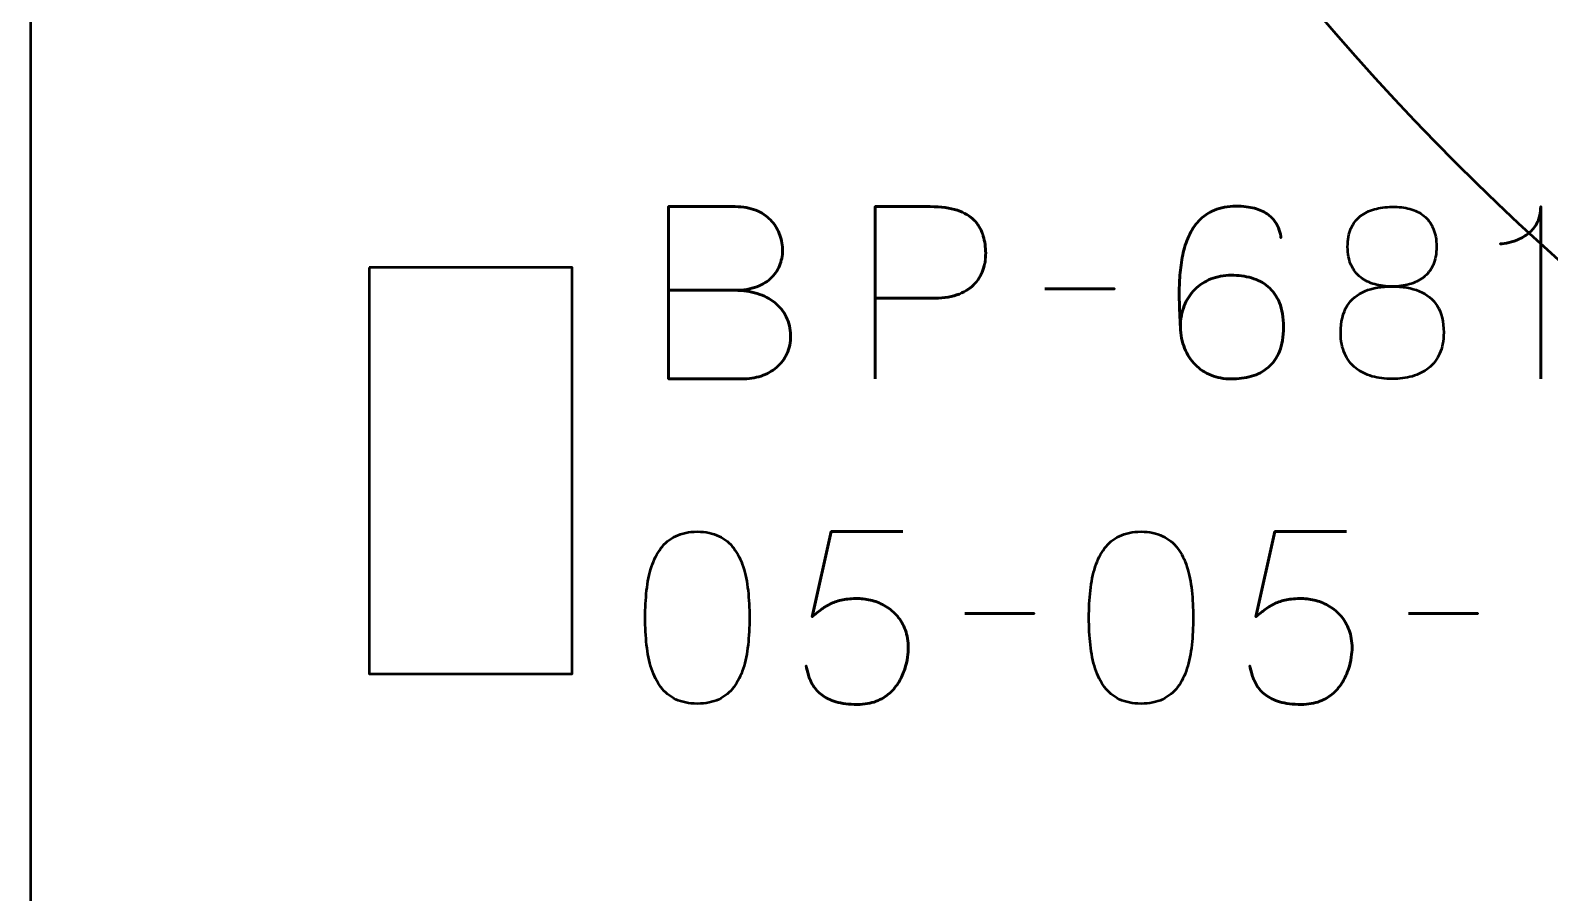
# Model space of a CAD drawing. Header units: centimetres. Extents: x -35.2 to 14.2, y -19.5 to -10.2.
# Drawn here: x -15.15 to -12.907, y -18.473 to -17.2 of the extents above; entities that cross this region are included whole.
import ezdxf

# ---------------------------------------------------------------- set-up
doc = ezdxf.new("R2010")
doc.units = ezdxf.units.CM
doc.header["$MEASUREMENT"] = 0
doc.layers.add('Layer 1', color=7, linetype='Continuous')

msp = doc.modelspace()

# ---------------------------------------------------------------- linework, layer by layer
at = {"layer": 'Layer 1', "lineweight": 53}
for centre, major_axis in [((-10.50001, -14.85001), (0, 3.6)), ((-10.50001, -14.85), (0, 2.75))]:
    msp.add_ellipse(centre, major_axis=major_axis, ratio=1, dxfattribs=at)
for points, knots in [([(-14.64995, -10.19995), (-14.64995, -10.19995), (-6.35005, -10.19995), (-6.35005, -10.19995), (-6.35005, -10.19995), (-6.07305, -10.19995), (-5.84995, -10.42305), (-5.84995, -10.70005), (-5.84995, -10.70005), (-5.84995, -10.70005), (-5.84995, -18.99995), (-5.84995, -18.99995), (-5.84995, -18.99995), (-5.84995, -19.27695), (-6.07305, -19.50005), (-6.35005, -19.50005), (-6.35005, -19.50005), (-6.35005, -19.50005), (-14.64995, -19.50005), (-14.64995, -19.50005), (-14.64995, -19.50005), (-14.92695, -19.50005), (-15.15005, -19.27695), (-15.15005, -18.99995), (-15.15005, -18.99995), (-15.15005, -18.99995), (-15.15005, -10.70005), (-15.15005, -10.70005), (-15.15005, -10.70005), (-15.15005, -10.42305), (-14.92695, -10.19995), (-14.64995, -10.19995)], [0, 0, 0, 0, 0.125, 0.125, 0.125, 0.125, 0.25, 0.25, 0.25, 0.25, 0.375, 0.375, 0.375, 0.375, 0.5, 0.5, 0.5, 0.5, 0.625, 0.625, 0.625, 0.625, 0.75, 0.75, 0.75, 0.75, 0.875, 0.875, 0.875, 0.875, 1, 1, 1, 1]), ([(-14.64995, -17.55), (-14.64995, -17.55), (-14.34995, -17.55), (-14.34995, -17.55), (-14.34995, -17.55), (-14.34995, -17.55), (-14.34995, -18.15), (-14.34995, -18.15), (-14.34995, -18.15), (-14.34995, -18.15), (-14.64995, -18.15), (-14.64995, -18.15), (-14.64995, -18.15), (-14.64995, -18.15), (-14.64995, -17.55), (-14.64995, -17.55)], [0, 0, 0, 0, 0.25, 0.25, 0.25, 0.25, 0.5, 0.5, 0.5, 0.5, 0.75, 0.75, 0.75, 0.75, 1, 1, 1, 1])]:
    msp.add_open_spline(points, degree=3, knots=knots, dxfattribs=at)
at = {"layer": 'Layer 1', "color": 5, "lineweight": 53}
for points, knots in [([(-14.20787, -17.58389), (-14.20787, -17.58389), (-14.11015, -17.58389), (-14.11015, -17.58389), (-14.11015, -17.58389), (-14.09745, -17.58383), (-14.08663, -17.58207), (-14.07752, -17.5786), (-14.07752, -17.5786), (-14.06846, -17.57519), (-14.06111, -17.57054), (-14.05541, -17.56472), (-14.05541, -17.56472), (-14.04971, -17.5589), (-14.04559, -17.55231), (-14.043, -17.54502), (-14.043, -17.54502), (-14.04048, -17.53779), (-14.0393, -17.53027), (-14.03959, -17.5225), (-14.03959, -17.5225), (-14.03995, -17.51474), (-14.04159, -17.50722), (-14.04453, -17.49987), (-14.04453, -17.49987), (-14.04741, -17.49252), (-14.05176, -17.48587), (-14.05747, -17.47994), (-14.05747, -17.47994), (-14.06317, -17.474), (-14.07029, -17.46929), (-14.07893, -17.46582), (-14.07893, -17.46582), (-14.08757, -17.4623), (-14.09774, -17.46047), (-14.10944, -17.46042), (-14.10944, -17.46042), (-14.10944, -17.46042), (-14.20787, -17.46042), (-14.20787, -17.46042), (-14.20787, -17.46042), (-14.20787, -17.46042), (-14.20787, -17.71477), (-14.20787, -17.71477), (-14.20787, -17.71477), (-14.20787, -17.71477), (-14.09957, -17.71477), (-14.09957, -17.71477), (-14.09957, -17.71477), (-14.08945, -17.71477), (-14.08005, -17.7133), (-14.07134, -17.71042), (-14.07134, -17.71042), (-14.06264, -17.70748), (-14.05506, -17.7033), (-14.04847, -17.69772), (-14.04847, -17.69772), (-14.04195, -17.69219), (-14.03683, -17.68549), (-14.03318, -17.67755), (-14.03318, -17.67755), (-14.02954, -17.66961), (-14.02766, -17.66062), (-14.0276, -17.65056), (-14.0276, -17.65056), (-14.02783, -17.64045), (-14.02995, -17.63134), (-14.03401, -17.62316), (-14.03401, -17.62316), (-14.03806, -17.61499), (-14.04371, -17.608), (-14.051, -17.60212), (-14.051, -17.60212), (-14.05829, -17.59629), (-14.06699, -17.59177), (-14.07699, -17.58865), (-14.07699, -17.58865), (-14.08698, -17.58553), (-14.09804, -17.58395), (-14.11015, -17.58389), (-14.11015, -17.58389), (-14.09804, -17.58395), (-14.08698, -17.58553), (-14.07699, -17.58865), (-14.07699, -17.58865), (-14.06699, -17.59177), (-14.05829, -17.59629), (-14.051, -17.60212), (-14.051, -17.60212), (-14.04371, -17.608), (-14.03806, -17.61499), (-14.03401, -17.62316), (-14.03401, -17.62316), (-14.02995, -17.63134), (-14.02783, -17.64045), (-14.0276, -17.65056), (-14.0276, -17.65056), (-14.02766, -17.66062), (-14.02954, -17.66961), (-14.03318, -17.67755), (-14.03318, -17.67755), (-14.03683, -17.68549), (-14.04195, -17.69219), (-14.04847, -17.69772), (-14.04847, -17.69772), (-14.05506, -17.7033), (-14.06264, -17.70748), (-14.07134, -17.71042), (-14.07134, -17.71042), (-14.08005, -17.7133), (-14.08945, -17.71477), (-14.09957, -17.71477), (-14.09957, -17.71477), (-14.09957, -17.71477), (-14.20787, -17.71477), (-14.20787, -17.71477), (-14.20787, -17.71477), (-14.20787, -17.71477), (-14.20787, -17.46042), (-14.20787, -17.46042), (-14.20787, -17.46042), (-14.20787, -17.46042), (-14.10944, -17.46042), (-14.10944, -17.46042), (-14.10944, -17.46042), (-14.09774, -17.46047), (-14.08757, -17.4623), (-14.07893, -17.46582), (-14.07893, -17.46582), (-14.07029, -17.46929), (-14.06317, -17.474), (-14.05747, -17.47994), (-14.05747, -17.47994), (-14.05176, -17.48587), (-14.04741, -17.49252), (-14.04453, -17.49987), (-14.04453, -17.49987), (-14.04159, -17.50722), (-14.03995, -17.51474), (-14.03959, -17.5225), (-14.03959, -17.5225), (-14.0393, -17.53027), (-14.04048, -17.53779), (-14.043, -17.54502), (-14.043, -17.54502), (-14.04559, -17.55231), (-14.04971, -17.5589), (-14.05541, -17.56472), (-14.05541, -17.56472), (-14.06111, -17.57054), (-14.06846, -17.57519), (-14.07752, -17.5786), (-14.07752, -17.5786), (-14.08663, -17.58207), (-14.09745, -17.58383), (-14.11015, -17.58389), (-14.11015, -17.58389), (-14.11015, -17.58389), (-14.20787, -17.58389), (-14.20787, -17.58389)], [0, 0, 0, 0, 0.025, 0.025, 0.025, 0.025, 0.05, 0.05, 0.05, 0.05, 0.075, 0.075, 0.075, 0.075, 0.1, 0.1, 0.1, 0.1, 0.125, 0.125, 0.125, 0.125, 0.15, 0.15, 0.15, 0.15, 0.175, 0.175, 0.175, 0.175, 0.2, 0.2, 0.2, 0.2, 0.225, 0.225, 0.225, 0.225, 0.25, 0.25, 0.25, 0.25, 0.275, 0.275, 0.275, 0.275, 0.3, 0.3, 0.3, 0.3, 0.325, 0.325, 0.325, 0.325, 0.35, 0.35, 0.35, 0.35, 0.375, 0.375, 0.375, 0.375, 0.4, 0.4, 0.4, 0.4, 0.425, 0.425, 0.425, 0.425, 0.45, 0.45, 0.45, 0.45, 0.475, 0.475, 0.475, 0.475, 0.5, 0.5, 0.5, 0.5, 0.525, 0.525, 0.525, 0.525, 0.55, 0.55, 0.55, 0.55, 0.575, 0.575, 0.575, 0.575, 0.6, 0.6, 0.6, 0.6, 0.625, 0.625, 0.625, 0.625, 0.65, 0.65, 0.65, 0.65, 0.675, 0.675, 0.675, 0.675, 0.7, 0.7, 0.7, 0.7, 0.725, 0.725, 0.725, 0.725, 0.75, 0.75, 0.75, 0.75, 0.775, 0.775, 0.775, 0.775, 0.8, 0.8, 0.8, 0.8, 0.825, 0.825, 0.825, 0.825, 0.85, 0.85, 0.85, 0.85, 0.875, 0.875, 0.875, 0.875, 0.9, 0.9, 0.9, 0.9, 0.925, 0.925, 0.925, 0.925, 0.95, 0.95, 0.95, 0.95, 0.975, 0.975, 0.975, 0.975, 1, 1, 1, 1]), ([(-13.90272, -17.71477), (-13.90272, -17.71477), (-13.90272, -17.46042), (-13.90272, -17.46042), (-13.90272, -17.46042), (-13.90272, -17.46042), (-13.82158, -17.46042), (-13.82158, -17.46042), (-13.82158, -17.46042), (-13.80535, -17.46047), (-13.79201, -17.4623), (-13.78148, -17.46582), (-13.78148, -17.46582), (-13.77101, -17.46929), (-13.76278, -17.47412), (-13.75684, -17.48023), (-13.75684, -17.48023), (-13.75091, -17.48629), (-13.74667, -17.49322), (-13.74409, -17.50104), (-13.74409, -17.50104), (-13.74156, -17.50886), (-13.74009, -17.51704), (-13.73974, -17.52568), (-13.73974, -17.52568), (-13.73932, -17.53432), (-13.74032, -17.54279), (-13.74267, -17.55102), (-13.74267, -17.55102), (-13.74509, -17.55925), (-13.74914, -17.56672), (-13.75496, -17.57342), (-13.75496, -17.57342), (-13.76073, -17.58013), (-13.76855, -17.58548), (-13.77836, -17.58942), (-13.77836, -17.58942), (-13.78818, -17.59341), (-13.80035, -17.59541), (-13.81488, -17.59553), (-13.81488, -17.59553), (-13.81488, -17.59553), (-13.90272, -17.59553), (-13.90272, -17.59553), (-13.90272, -17.59553), (-13.90272, -17.59553), (-13.81488, -17.59553), (-13.81488, -17.59553), (-13.81488, -17.59553), (-13.80065, -17.59541), (-13.7886, -17.59341), (-13.77883, -17.58942), (-13.77883, -17.58942), (-13.76902, -17.58548), (-13.7612, -17.58013), (-13.75532, -17.57342), (-13.75532, -17.57342), (-13.7495, -17.56672), (-13.74532, -17.55925), (-13.74285, -17.55102), (-13.74285, -17.55102), (-13.74038, -17.54279), (-13.73932, -17.53432), (-13.73974, -17.52568), (-13.73974, -17.52568), (-13.74009, -17.51704), (-13.74156, -17.50886), (-13.7442, -17.50104), (-13.7442, -17.50104), (-13.74679, -17.49322), (-13.75114, -17.48629), (-13.75708, -17.48023), (-13.75708, -17.48023), (-13.76308, -17.47412), (-13.77131, -17.46929), (-13.78177, -17.46582), (-13.78177, -17.46582), (-13.7923, -17.4623), (-13.80553, -17.46047), (-13.82158, -17.46042), (-13.82158, -17.46042), (-13.82158, -17.46042), (-13.90272, -17.46042), (-13.90272, -17.46042), (-13.90272, -17.46042), (-13.90272, -17.46042), (-13.90272, -17.71477), (-13.90272, -17.71477)], [0, 0, 0, 0, 0.0454545, 0.0454545, 0.0454545, 0.0454545, 0.0909091, 0.0909091, 0.0909091, 0.0909091, 0.1363636, 0.1363636, 0.1363636, 0.1363636, 0.1818182, 0.1818182, 0.1818182, 0.1818182, 0.2272727, 0.2272727, 0.2272727, 0.2272727, 0.2727273, 0.2727273, 0.2727273, 0.2727273, 0.3181818, 0.3181818, 0.3181818, 0.3181818, 0.3636364, 0.3636364, 0.3636364, 0.3636364, 0.4090909, 0.4090909, 0.4090909, 0.4090909, 0.4545455, 0.4545455, 0.4545455, 0.4545455, 0.5, 0.5, 0.5, 0.5, 0.5454545, 0.5454545, 0.5454545, 0.5454545, 0.5909091, 0.5909091, 0.5909091, 0.5909091, 0.6363636, 0.6363636, 0.6363636, 0.6363636, 0.6818182, 0.6818182, 0.6818182, 0.6818182, 0.7272727, 0.7272727, 0.7272727, 0.7272727, 0.7727273, 0.7727273, 0.7727273, 0.7727273, 0.8181818, 0.8181818, 0.8181818, 0.8181818, 0.8636364, 0.8636364, 0.8636364, 0.8636364, 0.9090909, 0.9090909, 0.9090909, 0.9090909, 0.9545455, 0.9545455, 0.9545455, 0.9545455, 1, 1, 1, 1]), ([(-13.45222, -17.63822), (-13.45216, -17.62669), (-13.45028, -17.61629), (-13.44652, -17.60688), (-13.44652, -17.60688), (-13.44281, -17.59753), (-13.43758, -17.58947), (-13.43082, -17.58271), (-13.43082, -17.58271), (-13.42411, -17.57601), (-13.41618, -17.57084), (-13.40712, -17.56719), (-13.40712, -17.56719), (-13.39807, -17.56354), (-13.38813, -17.56172), (-13.37743, -17.56166), (-13.37743, -17.56166), (-13.36667, -17.5616), (-13.35662, -17.56296), (-13.34727, -17.56566), (-13.34727, -17.56566), (-13.33792, -17.56831), (-13.32975, -17.57266), (-13.32263, -17.57866), (-13.32263, -17.57866), (-13.31552, -17.58459), (-13.30993, -17.59247), (-13.30593, -17.60229), (-13.30593, -17.60229), (-13.30193, -17.61211), (-13.29988, -17.62405), (-13.29982, -17.63822), (-13.29982, -17.63822), (-13.29988, -17.65239), (-13.30193, -17.66432), (-13.30593, -17.67414), (-13.30593, -17.67414), (-13.30993, -17.68396), (-13.31552, -17.69184), (-13.32263, -17.69778), (-13.32263, -17.69778), (-13.32975, -17.70378), (-13.33792, -17.70813), (-13.34727, -17.71077), (-13.34727, -17.71077), (-13.35662, -17.71348), (-13.36667, -17.71483), (-13.37743, -17.71477), (-13.37743, -17.71477), (-13.38813, -17.71471), (-13.39795, -17.71289), (-13.40695, -17.70924), (-13.40695, -17.70924), (-13.41588, -17.7056), (-13.42364, -17.70042), (-13.43029, -17.69366), (-13.43029, -17.69366), (-13.43693, -17.68696), (-13.44216, -17.6789), (-13.44593, -17.6695), (-13.44593, -17.6695), (-13.44975, -17.66015), (-13.45181, -17.64974), (-13.45222, -17.63822), (-13.45222, -17.63822), (-13.45245, -17.6324), (-13.45275, -17.62546), (-13.45316, -17.6174), (-13.45316, -17.6174), (-13.45357, -17.60929), (-13.45381, -17.60047), (-13.45387, -17.591), (-13.45387, -17.591), (-13.45392, -17.58148), (-13.45363, -17.57166), (-13.45287, -17.5616), (-13.45287, -17.5616), (-13.45216, -17.55149), (-13.45075, -17.54156), (-13.44869, -17.53174), (-13.44869, -17.53174), (-13.44663, -17.52198), (-13.44369, -17.51274), (-13.43981, -17.5041), (-13.43981, -17.5041), (-13.43593, -17.49546), (-13.43093, -17.48781), (-13.42476, -17.48117), (-13.42476, -17.48117), (-13.41853, -17.47453), (-13.41094, -17.46929), (-13.40195, -17.46547), (-13.40195, -17.46547), (-13.39295, -17.46171), (-13.38231, -17.45977), (-13.37002, -17.45971), (-13.37002, -17.45971), (-13.35932, -17.45977), (-13.35027, -17.46083), (-13.34274, -17.46289), (-13.34274, -17.46289), (-13.33521, -17.46494), (-13.32904, -17.46771), (-13.3241, -17.47112), (-13.3241, -17.47112), (-13.31922, -17.47459), (-13.31534, -17.47835), (-13.31252, -17.48252), (-13.31252, -17.48252), (-13.3097, -17.48664), (-13.30758, -17.49081), (-13.30629, -17.49499), (-13.30629, -17.49499), (-13.30493, -17.49916), (-13.30405, -17.50304), (-13.3037, -17.50663), (-13.3037, -17.50663), (-13.30405, -17.50304), (-13.30493, -17.49916), (-13.30629, -17.49499), (-13.30629, -17.49499), (-13.30758, -17.49081), (-13.3097, -17.48664), (-13.31252, -17.48252), (-13.31252, -17.48252), (-13.31534, -17.47835), (-13.31922, -17.47459), (-13.3241, -17.47112), (-13.3241, -17.47112), (-13.32904, -17.46771), (-13.33521, -17.46494), (-13.34274, -17.46289), (-13.34274, -17.46289), (-13.35027, -17.46083), (-13.35932, -17.45977), (-13.37002, -17.45971), (-13.37002, -17.45971), (-13.38231, -17.45977), (-13.39295, -17.46171), (-13.40195, -17.46547), (-13.40195, -17.46547), (-13.41094, -17.46929), (-13.41853, -17.47453), (-13.42476, -17.48117), (-13.42476, -17.48117), (-13.43093, -17.48781), (-13.43593, -17.49546), (-13.43981, -17.5041), (-13.43981, -17.5041), (-13.44369, -17.51274), (-13.44663, -17.52198), (-13.44869, -17.53174), (-13.44869, -17.53174), (-13.45075, -17.54156), (-13.45216, -17.55149), (-13.45287, -17.5616), (-13.45287, -17.5616), (-13.45363, -17.57166), (-13.45392, -17.58148), (-13.45387, -17.591), (-13.45387, -17.591), (-13.45381, -17.60047), (-13.45357, -17.60929), (-13.45316, -17.6174), (-13.45316, -17.6174), (-13.45275, -17.62546), (-13.45245, -17.6324), (-13.45222, -17.63822), (-13.45222, -17.63822), (-13.45181, -17.64974), (-13.44975, -17.66015), (-13.44593, -17.6695), (-13.44593, -17.6695), (-13.44216, -17.6789), (-13.43693, -17.68696), (-13.43029, -17.69366), (-13.43029, -17.69366), (-13.42364, -17.70042), (-13.41588, -17.7056), (-13.40695, -17.70924), (-13.40695, -17.70924), (-13.39795, -17.71289), (-13.38813, -17.71471), (-13.37743, -17.71477), (-13.37743, -17.71477), (-13.36667, -17.71483), (-13.35662, -17.71348), (-13.34727, -17.71077), (-13.34727, -17.71077), (-13.33792, -17.70813), (-13.32975, -17.70378), (-13.32263, -17.69778), (-13.32263, -17.69778), (-13.31552, -17.69184), (-13.30993, -17.68396), (-13.30593, -17.67414), (-13.30593, -17.67414), (-13.30193, -17.66432), (-13.29988, -17.65239), (-13.29982, -17.63822), (-13.29982, -17.63822), (-13.29988, -17.62405), (-13.30193, -17.61211), (-13.30593, -17.60229), (-13.30593, -17.60229), (-13.30993, -17.59247), (-13.31552, -17.58459), (-13.32263, -17.57866), (-13.32263, -17.57866), (-13.32975, -17.57266), (-13.33792, -17.56831), (-13.34727, -17.56566), (-13.34727, -17.56566), (-13.35662, -17.56296), (-13.36667, -17.5616), (-13.37743, -17.56166), (-13.37743, -17.56166), (-13.38813, -17.56172), (-13.39807, -17.56354), (-13.40712, -17.56719), (-13.40712, -17.56719), (-13.41618, -17.57084), (-13.42411, -17.57601), (-13.43082, -17.58271), (-13.43082, -17.58271), (-13.43758, -17.58947), (-13.44281, -17.59753), (-13.44652, -17.60688), (-13.44652, -17.60688), (-13.45028, -17.61629), (-13.45216, -17.62669), (-13.45222, -17.63822)], [0, 0, 0, 0, 0.0172414, 0.0172414, 0.0172414, 0.0172414, 0.0344828, 0.0344828, 0.0344828, 0.0344828, 0.0517241, 0.0517241, 0.0517241, 0.0517241, 0.0689655, 0.0689655, 0.0689655, 0.0689655, 0.0862069, 0.0862069, 0.0862069, 0.0862069, 0.1034483, 0.1034483, 0.1034483, 0.1034483, 0.1206897, 0.1206897, 0.1206897, 0.1206897, 0.137931, 0.137931, 0.137931, 0.137931, 0.1551724, 0.1551724, 0.1551724, 0.1551724, 0.1724138, 0.1724138, 0.1724138, 0.1724138, 0.1896552, 0.1896552, 0.1896552, 0.1896552, 0.2068966, 0.2068966, 0.2068966, 0.2068966, 0.2241379, 0.2241379, 0.2241379, 0.2241379, 0.2413793, 0.2413793, 0.2413793, 0.2413793, 0.2586207, 0.2586207, 0.2586207, 0.2586207, 0.2758621, 0.2758621, 0.2758621, 0.2758621, 0.2931034, 0.2931034, 0.2931034, 0.2931034, 0.3103448, 0.3103448, 0.3103448, 0.3103448, 0.3275862, 0.3275862, 0.3275862, 0.3275862, 0.3448276, 0.3448276, 0.3448276, 0.3448276, 0.362069, 0.362069, 0.362069, 0.362069, 0.3793103, 0.3793103, 0.3793103, 0.3793103, 0.3965517, 0.3965517, 0.3965517, 0.3965517, 0.4137931, 0.4137931, 0.4137931, 0.4137931, 0.4310345, 0.4310345, 0.4310345, 0.4310345, 0.4482759, 0.4482759, 0.4482759, 0.4482759, 0.4655172, 0.4655172, 0.4655172, 0.4655172, 0.4827586, 0.4827586, 0.4827586, 0.4827586, 0.5, 0.5, 0.5, 0.5, 0.5172414, 0.5172414, 0.5172414, 0.5172414, 0.5344828, 0.5344828, 0.5344828, 0.5344828, 0.5517241, 0.5517241, 0.5517241, 0.5517241, 0.5689655, 0.5689655, 0.5689655, 0.5689655, 0.5862069, 0.5862069, 0.5862069, 0.5862069, 0.6034483, 0.6034483, 0.6034483, 0.6034483, 0.6206897, 0.6206897, 0.6206897, 0.6206897, 0.637931, 0.637931, 0.637931, 0.637931, 0.6551724, 0.6551724, 0.6551724, 0.6551724, 0.6724138, 0.6724138, 0.6724138, 0.6724138, 0.6896552, 0.6896552, 0.6896552, 0.6896552, 0.7068966, 0.7068966, 0.7068966, 0.7068966, 0.7241379, 0.7241379, 0.7241379, 0.7241379, 0.7413793, 0.7413793, 0.7413793, 0.7413793, 0.7586207, 0.7586207, 0.7586207, 0.7586207, 0.7758621, 0.7758621, 0.7758621, 0.7758621, 0.7931034, 0.7931034, 0.7931034, 0.7931034, 0.8103448, 0.8103448, 0.8103448, 0.8103448, 0.8275862, 0.8275862, 0.8275862, 0.8275862, 0.8448276, 0.8448276, 0.8448276, 0.8448276, 0.862069, 0.862069, 0.862069, 0.862069, 0.8793103, 0.8793103, 0.8793103, 0.8793103, 0.8965517, 0.8965517, 0.8965517, 0.8965517, 0.9137931, 0.9137931, 0.9137931, 0.9137931, 0.9310345, 0.9310345, 0.9310345, 0.9310345, 0.9482759, 0.9482759, 0.9482759, 0.9482759, 0.9655172, 0.9655172, 0.9655172, 0.9655172, 0.9827586, 0.9827586, 0.9827586, 0.9827586, 1, 1, 1, 1]), ([(-13.13965, -17.57824), (-13.1306, -17.57824), (-13.12213, -17.57719), (-13.11419, -17.57507), (-13.11419, -17.57507), (-13.10631, -17.57289), (-13.09938, -17.56948), (-13.09332, -17.56484), (-13.09332, -17.56484), (-13.08732, -17.56019), (-13.08262, -17.55414), (-13.07921, -17.54667), (-13.07921, -17.54667), (-13.0758, -17.53926), (-13.07409, -17.53027), (-13.07403, -17.51968), (-13.07403, -17.51968), (-13.07409, -17.5091), (-13.07574, -17.50004), (-13.07897, -17.49252), (-13.07897, -17.49252), (-13.08221, -17.48499), (-13.08679, -17.47882), (-13.09267, -17.47406), (-13.09267, -17.47406), (-13.09855, -17.46935), (-13.10549, -17.46588), (-13.11349, -17.46371), (-13.11349, -17.46371), (-13.12143, -17.46153), (-13.13019, -17.46059), (-13.13965, -17.46077), (-13.13965, -17.46077), (-13.14912, -17.46089), (-13.15788, -17.46212), (-13.16582, -17.4643), (-13.16582, -17.4643), (-13.17381, -17.46653), (-13.18075, -17.46994), (-13.18663, -17.47459), (-13.18663, -17.47459), (-13.19251, -17.47923), (-13.1971, -17.48529), (-13.20033, -17.49269), (-13.20033, -17.49269), (-13.20356, -17.50016), (-13.20521, -17.5091), (-13.20527, -17.51968), (-13.20527, -17.51968), (-13.20521, -17.53027), (-13.20351, -17.53926), (-13.2001, -17.54667), (-13.2001, -17.54667), (-13.19668, -17.55414), (-13.19198, -17.56019), (-13.18593, -17.56484), (-13.18593, -17.56484), (-13.17993, -17.56948), (-13.17299, -17.57289), (-13.16511, -17.57507), (-13.16511, -17.57507), (-13.15717, -17.57719), (-13.14871, -17.57824), (-13.13965, -17.57824)], [0, 0, 0, 0, 0.0625, 0.0625, 0.0625, 0.0625, 0.125, 0.125, 0.125, 0.125, 0.1875, 0.1875, 0.1875, 0.1875, 0.25, 0.25, 0.25, 0.25, 0.3125, 0.3125, 0.3125, 0.3125, 0.375, 0.375, 0.375, 0.375, 0.4375, 0.4375, 0.4375, 0.4375, 0.5, 0.5, 0.5, 0.5, 0.5625, 0.5625, 0.5625, 0.5625, 0.625, 0.625, 0.625, 0.625, 0.6875, 0.6875, 0.6875, 0.6875, 0.75, 0.75, 0.75, 0.75, 0.8125, 0.8125, 0.8125, 0.8125, 0.875, 0.875, 0.875, 0.875, 0.9375, 0.9375, 0.9375, 0.9375, 1, 1, 1, 1]), ([(-13.13965, -17.57824), (-13.1306, -17.57824), (-13.12213, -17.57719), (-13.11419, -17.57507), (-13.11419, -17.57507), (-13.10631, -17.57289), (-13.09938, -17.56948), (-13.09332, -17.56484), (-13.09332, -17.56484), (-13.08732, -17.56019), (-13.08262, -17.55414), (-13.07921, -17.54667), (-13.07921, -17.54667), (-13.0758, -17.53926), (-13.07409, -17.53027), (-13.07403, -17.51968), (-13.07403, -17.51968), (-13.07409, -17.5091), (-13.07574, -17.50004), (-13.07897, -17.49252), (-13.07897, -17.49252), (-13.08221, -17.48499), (-13.08679, -17.47882), (-13.09267, -17.47406), (-13.09267, -17.47406), (-13.09855, -17.46935), (-13.10549, -17.46588), (-13.11349, -17.46371), (-13.11349, -17.46371), (-13.12143, -17.46153), (-13.13019, -17.46059), (-13.13965, -17.46077), (-13.13965, -17.46077), (-13.14912, -17.46089), (-13.15788, -17.46212), (-13.16582, -17.4643), (-13.16582, -17.4643), (-13.17381, -17.46653), (-13.18075, -17.46994), (-13.18663, -17.47459), (-13.18663, -17.47459), (-13.19251, -17.47923), (-13.1971, -17.48529), (-13.20033, -17.49269), (-13.20033, -17.49269), (-13.20356, -17.50016), (-13.20521, -17.5091), (-13.20527, -17.51968), (-13.20527, -17.51968), (-13.20521, -17.53027), (-13.20351, -17.53926), (-13.2001, -17.54667), (-13.2001, -17.54667), (-13.19668, -17.55414), (-13.19198, -17.56019), (-13.18593, -17.56484), (-13.18593, -17.56484), (-13.17993, -17.56948), (-13.17299, -17.57289), (-13.16511, -17.57507), (-13.16511, -17.57507), (-13.15717, -17.57719), (-13.14871, -17.57824), (-13.13965, -17.57824)], [0, 0, 0, 0, 0.0625, 0.0625, 0.0625, 0.0625, 0.125, 0.125, 0.125, 0.125, 0.1875, 0.1875, 0.1875, 0.1875, 0.25, 0.25, 0.25, 0.25, 0.3125, 0.3125, 0.3125, 0.3125, 0.375, 0.375, 0.375, 0.375, 0.4375, 0.4375, 0.4375, 0.4375, 0.5, 0.5, 0.5, 0.5, 0.5625, 0.5625, 0.5625, 0.5625, 0.625, 0.625, 0.625, 0.625, 0.6875, 0.6875, 0.6875, 0.6875, 0.75, 0.75, 0.75, 0.75, 0.8125, 0.8125, 0.8125, 0.8125, 0.875, 0.875, 0.875, 0.875, 0.9375, 0.9375, 0.9375, 0.9375, 1, 1, 1, 1]), ([(-12.92023, -17.71477), (-12.92023, -17.71477), (-12.92023, -17.46042), (-12.92023, -17.46042), (-12.92023, -17.46042), (-12.92029, -17.46906), (-12.92181, -17.47647), (-12.92475, -17.48264), (-12.92475, -17.48264), (-12.92764, -17.48887), (-12.93146, -17.49399), (-12.93616, -17.4981), (-12.93616, -17.4981), (-12.94086, -17.50222), (-12.94592, -17.50551), (-12.95133, -17.50798), (-12.95133, -17.50798), (-12.95674, -17.51039), (-12.96197, -17.51222), (-12.96703, -17.51333), (-12.96703, -17.51333), (-12.97214, -17.51451), (-12.9765, -17.51521), (-12.9802, -17.51545), (-12.9802, -17.51545), (-12.9765, -17.51521), (-12.97214, -17.51451), (-12.96703, -17.51333), (-12.96703, -17.51333), (-12.96197, -17.51222), (-12.95674, -17.51039), (-12.95133, -17.50798), (-12.95133, -17.50798), (-12.94592, -17.50551), (-12.94086, -17.50222), (-12.93616, -17.4981), (-12.93616, -17.4981), (-12.93146, -17.49399), (-12.92764, -17.48887), (-12.92475, -17.48264), (-12.92475, -17.48264), (-12.92181, -17.47647), (-12.92029, -17.46906), (-12.92023, -17.46042), (-12.92023, -17.46042), (-12.92023, -17.46042), (-12.92023, -17.71477), (-12.92023, -17.71477)], [0, 0, 0, 0, 0.0833333, 0.0833333, 0.0833333, 0.0833333, 0.1666667, 0.1666667, 0.1666667, 0.1666667, 0.25, 0.25, 0.25, 0.25, 0.3333333, 0.3333333, 0.3333333, 0.3333333, 0.4166667, 0.4166667, 0.4166667, 0.4166667, 0.5, 0.5, 0.5, 0.5, 0.5833333, 0.5833333, 0.5833333, 0.5833333, 0.6666667, 0.6666667, 0.6666667, 0.6666667, 0.75, 0.75, 0.75, 0.75, 0.8333333, 0.8333333, 0.8333333, 0.8333333, 0.9166667, 0.9166667, 0.9166667, 0.9166667, 1, 1, 1, 1]), ([(-13.65225, -17.58177), (-13.65225, -17.58177), (-13.54959, -17.58177), (-13.54959, -17.58177), (-13.54959, -17.58177), (-13.54959, -17.58177), (-13.65225, -17.58177), (-13.65225, -17.58177)], [0, 0, 0, 0, 0.5, 0.5, 0.5, 0.5, 1, 1, 1, 1]), ([(-13.13965, -17.71477), (-13.12907, -17.71477), (-13.11919, -17.71354), (-13.11002, -17.71095), (-13.11002, -17.71095), (-13.10085, -17.70836), (-13.09279, -17.7043), (-13.08579, -17.69878), (-13.08579, -17.69878), (-13.07886, -17.69331), (-13.07339, -17.68625), (-13.06945, -17.67755), (-13.06945, -17.67755), (-13.06551, -17.66891), (-13.06351, -17.6585), (-13.06345, -17.64633), (-13.06345, -17.64633), (-13.06357, -17.63016), (-13.06674, -17.61705), (-13.07304, -17.60705), (-13.07304, -17.60705), (-13.07933, -17.597), (-13.08815, -17.58971), (-13.09949, -17.58506), (-13.09949, -17.58506), (-13.1109, -17.58048), (-13.12425, -17.57819), (-13.13965, -17.57824), (-13.13965, -17.57824), (-13.155, -17.57819), (-13.1684, -17.58048), (-13.17969, -17.58506), (-13.17969, -17.58506), (-13.19104, -17.58971), (-13.1998, -17.597), (-13.20603, -17.60705), (-13.20603, -17.60705), (-13.21227, -17.61705), (-13.21544, -17.63016), (-13.2155, -17.64633), (-13.2155, -17.64633), (-13.21544, -17.6585), (-13.21344, -17.66891), (-13.2095, -17.67755), (-13.2095, -17.67755), (-13.20556, -17.68625), (-13.20015, -17.69331), (-13.19316, -17.69878), (-13.19316, -17.69878), (-13.18622, -17.7043), (-13.17822, -17.70836), (-13.16905, -17.71095), (-13.16905, -17.71095), (-13.15994, -17.71354), (-13.15012, -17.71477), (-13.13965, -17.71477)], [0, 0, 0, 0, 0.0714286, 0.0714286, 0.0714286, 0.0714286, 0.1428571, 0.1428571, 0.1428571, 0.1428571, 0.2142857, 0.2142857, 0.2142857, 0.2142857, 0.2857143, 0.2857143, 0.2857143, 0.2857143, 0.3571429, 0.3571429, 0.3571429, 0.3571429, 0.4285714, 0.4285714, 0.4285714, 0.4285714, 0.5, 0.5, 0.5, 0.5, 0.5714286, 0.5714286, 0.5714286, 0.5714286, 0.6428571, 0.6428571, 0.6428571, 0.6428571, 0.7142857, 0.7142857, 0.7142857, 0.7142857, 0.7857143, 0.7857143, 0.7857143, 0.7857143, 0.8571429, 0.8571429, 0.8571429, 0.8571429, 0.9285714, 0.9285714, 0.9285714, 0.9285714, 1, 1, 1, 1]), ([(-13.13965, -17.71477), (-13.12907, -17.71477), (-13.11919, -17.71354), (-13.11002, -17.71095), (-13.11002, -17.71095), (-13.10085, -17.70836), (-13.09279, -17.7043), (-13.08579, -17.69878), (-13.08579, -17.69878), (-13.07886, -17.69331), (-13.07339, -17.68625), (-13.06945, -17.67755), (-13.06945, -17.67755), (-13.06551, -17.66891), (-13.06351, -17.6585), (-13.06345, -17.64633), (-13.06345, -17.64633), (-13.06357, -17.63016), (-13.06674, -17.61705), (-13.07304, -17.60705), (-13.07304, -17.60705), (-13.07933, -17.597), (-13.08815, -17.58971), (-13.09949, -17.58506), (-13.09949, -17.58506), (-13.1109, -17.58048), (-13.12425, -17.57819), (-13.13965, -17.57824), (-13.13965, -17.57824), (-13.155, -17.57819), (-13.1684, -17.58048), (-13.17969, -17.58506), (-13.17969, -17.58506), (-13.19104, -17.58971), (-13.1998, -17.597), (-13.20603, -17.60705), (-13.20603, -17.60705), (-13.21227, -17.61705), (-13.21544, -17.63016), (-13.2155, -17.64633), (-13.2155, -17.64633), (-13.21544, -17.6585), (-13.21344, -17.66891), (-13.2095, -17.67755), (-13.2095, -17.67755), (-13.20556, -17.68625), (-13.20015, -17.69331), (-13.19316, -17.69878), (-13.19316, -17.69878), (-13.18622, -17.7043), (-13.17822, -17.70836), (-13.16905, -17.71095), (-13.16905, -17.71095), (-13.15994, -17.71354), (-13.15012, -17.71477), (-13.13965, -17.71477)], [0, 0, 0, 0, 0.0714286, 0.0714286, 0.0714286, 0.0714286, 0.1428571, 0.1428571, 0.1428571, 0.1428571, 0.2142857, 0.2142857, 0.2142857, 0.2142857, 0.2857143, 0.2857143, 0.2857143, 0.2857143, 0.3571429, 0.3571429, 0.3571429, 0.3571429, 0.4285714, 0.4285714, 0.4285714, 0.4285714, 0.5, 0.5, 0.5, 0.5, 0.5714286, 0.5714286, 0.5714286, 0.5714286, 0.6428571, 0.6428571, 0.6428571, 0.6428571, 0.7142857, 0.7142857, 0.7142857, 0.7142857, 0.7857143, 0.7857143, 0.7857143, 0.7857143, 0.8571429, 0.8571429, 0.8571429, 0.8571429, 0.9285714, 0.9285714, 0.9285714, 0.9285714, 1, 1, 1, 1]), ([(-14.16536, -18.19419), (-14.15302, -18.19413), (-14.14237, -18.19196), (-14.1335, -18.18772), (-14.1335, -18.18772), (-14.12468, -18.18349), (-14.11733, -18.17743), (-14.11145, -18.16973), (-14.11145, -18.16973), (-14.10563, -18.16197), (-14.10104, -18.1528), (-14.09763, -18.14221), (-14.09763, -18.14221), (-14.09428, -18.13163), (-14.09187, -18.12005), (-14.09052, -18.10735), (-14.09052, -18.10735), (-14.0891, -18.09465), (-14.0884, -18.0813), (-14.08846, -18.06719), (-14.08846, -18.06719), (-14.0884, -18.05314), (-14.0891, -18.03979), (-14.09052, -18.02715), (-14.09052, -18.02715), (-14.09187, -18.01451), (-14.09428, -18.00287), (-14.09763, -17.99228), (-14.09763, -17.99228), (-14.10104, -17.98176), (-14.10563, -17.97259), (-14.11145, -17.96477), (-14.11145, -17.96477), (-14.11733, -17.957), (-14.12468, -17.95095), (-14.1335, -17.94671), (-14.1335, -17.94671), (-14.14237, -17.94242), (-14.15302, -17.94025), (-14.16536, -17.94019), (-14.16536, -17.94019), (-14.17771, -17.94025), (-14.18835, -17.94242), (-14.19723, -17.94671), (-14.19723, -17.94671), (-14.20605, -17.95095), (-14.2134, -17.957), (-14.21928, -17.96477), (-14.21928, -17.96477), (-14.2251, -17.97259), (-14.22969, -17.98176), (-14.2331, -17.99228), (-14.2331, -17.99228), (-14.23645, -18.00287), (-14.23886, -18.01451), (-14.24021, -18.02715), (-14.24021, -18.02715), (-14.24162, -18.03979), (-14.24233, -18.05314), (-14.24227, -18.06719), (-14.24227, -18.06719), (-14.24233, -18.0813), (-14.24162, -18.09465), (-14.24021, -18.10735), (-14.24021, -18.10735), (-14.23886, -18.12005), (-14.23645, -18.13163), (-14.2331, -18.14221), (-14.2331, -18.14221), (-14.22969, -18.1528), (-14.2251, -18.16197), (-14.21928, -18.16973), (-14.21928, -18.16973), (-14.2134, -18.17743), (-14.20605, -18.18349), (-14.19723, -18.18772), (-14.19723, -18.18772), (-14.18835, -18.19196), (-14.17771, -18.19413), (-14.16536, -18.19419)], [0, 0, 0, 0, 0.05, 0.05, 0.05, 0.05, 0.1, 0.1, 0.1, 0.1, 0.15, 0.15, 0.15, 0.15, 0.2, 0.2, 0.2, 0.2, 0.25, 0.25, 0.25, 0.25, 0.3, 0.3, 0.3, 0.3, 0.35, 0.35, 0.35, 0.35, 0.4, 0.4, 0.4, 0.4, 0.45, 0.45, 0.45, 0.45, 0.5, 0.5, 0.5, 0.5, 0.55, 0.55, 0.55, 0.55, 0.6, 0.6, 0.6, 0.6, 0.65, 0.65, 0.65, 0.65, 0.7, 0.7, 0.7, 0.7, 0.75, 0.75, 0.75, 0.75, 0.8, 0.8, 0.8, 0.8, 0.85, 0.85, 0.85, 0.85, 0.9, 0.9, 0.9, 0.9, 0.95, 0.95, 0.95, 0.95, 1, 1, 1, 1]), ([(-14.16536, -18.19419), (-14.15302, -18.19413), (-14.14237, -18.19196), (-14.1335, -18.18772), (-14.1335, -18.18772), (-14.12468, -18.18349), (-14.11733, -18.17743), (-14.11145, -18.16973), (-14.11145, -18.16973), (-14.10563, -18.16197), (-14.10104, -18.1528), (-14.09763, -18.14221), (-14.09763, -18.14221), (-14.09428, -18.13163), (-14.09187, -18.12005), (-14.09052, -18.10735), (-14.09052, -18.10735), (-14.0891, -18.09465), (-14.0884, -18.0813), (-14.08846, -18.06719), (-14.08846, -18.06719), (-14.0884, -18.05314), (-14.0891, -18.03979), (-14.09052, -18.02715), (-14.09052, -18.02715), (-14.09187, -18.01451), (-14.09428, -18.00287), (-14.09763, -17.99228), (-14.09763, -17.99228), (-14.10104, -17.98176), (-14.10563, -17.97259), (-14.11145, -17.96477), (-14.11145, -17.96477), (-14.11733, -17.957), (-14.12468, -17.95095), (-14.1335, -17.94671), (-14.1335, -17.94671), (-14.14237, -17.94242), (-14.15302, -17.94025), (-14.16536, -17.94019), (-14.16536, -17.94019), (-14.17771, -17.94025), (-14.18835, -17.94242), (-14.19723, -17.94671), (-14.19723, -17.94671), (-14.20605, -17.95095), (-14.2134, -17.957), (-14.21928, -17.96477), (-14.21928, -17.96477), (-14.2251, -17.97259), (-14.22969, -17.98176), (-14.2331, -17.99228), (-14.2331, -17.99228), (-14.23645, -18.00287), (-14.23886, -18.01451), (-14.24021, -18.02715), (-14.24021, -18.02715), (-14.24162, -18.03979), (-14.24233, -18.05314), (-14.24227, -18.06719), (-14.24227, -18.06719), (-14.24233, -18.0813), (-14.24162, -18.09465), (-14.24021, -18.10735), (-14.24021, -18.10735), (-14.23886, -18.12005), (-14.23645, -18.13163), (-14.2331, -18.14221), (-14.2331, -18.14221), (-14.22969, -18.1528), (-14.2251, -18.16197), (-14.21928, -18.16973), (-14.21928, -18.16973), (-14.2134, -18.17743), (-14.20605, -18.18349), (-14.19723, -18.18772), (-14.19723, -18.18772), (-14.18835, -18.19196), (-14.17771, -18.19413), (-14.16536, -18.19419)], [0, 0, 0, 0, 0.05, 0.05, 0.05, 0.05, 0.1, 0.1, 0.1, 0.1, 0.15, 0.15, 0.15, 0.15, 0.2, 0.2, 0.2, 0.2, 0.25, 0.25, 0.25, 0.25, 0.3, 0.3, 0.3, 0.3, 0.35, 0.35, 0.35, 0.35, 0.4, 0.4, 0.4, 0.4, 0.45, 0.45, 0.45, 0.45, 0.5, 0.5, 0.5, 0.5, 0.55, 0.55, 0.55, 0.55, 0.6, 0.6, 0.6, 0.6, 0.65, 0.65, 0.65, 0.65, 0.7, 0.7, 0.7, 0.7, 0.75, 0.75, 0.75, 0.75, 0.8, 0.8, 0.8, 0.8, 0.85, 0.85, 0.85, 0.85, 0.9, 0.9, 0.9, 0.9, 0.95, 0.95, 0.95, 0.95, 1, 1, 1, 1]), ([(-13.86197, -17.93984), (-13.86197, -17.93984), (-13.96781, -17.93984), (-13.96781, -17.93984), (-13.96781, -17.93984), (-13.96781, -17.93984), (-13.99603, -18.06613), (-13.99603, -18.06613), (-13.99603, -18.06613), (-13.99109, -18.0619), (-13.98639, -18.05808), (-13.98186, -18.05472), (-13.98186, -18.05472), (-13.97739, -18.05137), (-13.97269, -18.04855), (-13.96769, -18.0462), (-13.96769, -18.0462), (-13.96275, -18.04385), (-13.95711, -18.04208), (-13.95076, -18.04085), (-13.95076, -18.04085), (-13.94447, -18.03961), (-13.93694, -18.03897), (-13.9283, -18.03897), (-13.9283, -18.03897), (-13.92124, -18.03897), (-13.91419, -18.03991), (-13.90713, -18.04185), (-13.90713, -18.04185), (-13.90007, -18.04373), (-13.89337, -18.04661), (-13.88702, -18.05043), (-13.88702, -18.05043), (-13.88061, -18.05431), (-13.87497, -18.05913), (-13.87003, -18.06495), (-13.87003, -18.06495), (-13.86503, -18.07078), (-13.86109, -18.0776), (-13.85827, -18.08542), (-13.85827, -18.08542), (-13.85539, -18.09324), (-13.85392, -18.10211), (-13.85386, -18.11199), (-13.85386, -18.11199), (-13.8538, -18.11564), (-13.85421, -18.12022), (-13.85504, -18.12563), (-13.85504, -18.12563), (-13.8558, -18.13104), (-13.85721, -18.13692), (-13.85921, -18.14315), (-13.85921, -18.14315), (-13.86121, -18.14939), (-13.86403, -18.15556), (-13.86762, -18.16168), (-13.86762, -18.16168), (-13.8712, -18.16779), (-13.87579, -18.17338), (-13.88132, -18.17843), (-13.88132, -18.17843), (-13.88684, -18.18349), (-13.89355, -18.18755), (-13.90137, -18.1906), (-13.90137, -18.1906), (-13.90925, -18.1936), (-13.91848, -18.19519), (-13.929, -18.19525), (-13.929, -18.19525), (-13.94158, -18.19519), (-13.95217, -18.19384), (-13.96075, -18.19131), (-13.96075, -18.19131), (-13.96934, -18.18872), (-13.97633, -18.18537), (-13.98174, -18.18114), (-13.98174, -18.18114), (-13.98721, -18.1769), (-13.99144, -18.17226), (-13.9945, -18.1672), (-13.9945, -18.1672), (-13.99756, -18.16215), (-13.99985, -18.15709), (-14.00138, -18.15203), (-14.00138, -18.15203), (-14.00291, -18.14698), (-14.00409, -18.14233), (-14.00485, -18.1381), (-14.00485, -18.1381), (-14.00409, -18.14233), (-14.00291, -18.14698), (-14.00138, -18.15203), (-14.00138, -18.15203), (-13.99985, -18.15709), (-13.99756, -18.16215), (-13.9945, -18.1672), (-13.9945, -18.1672), (-13.99144, -18.17226), (-13.98721, -18.1769), (-13.98174, -18.18114), (-13.98174, -18.18114), (-13.97633, -18.18537), (-13.96934, -18.18872), (-13.96075, -18.19131), (-13.96075, -18.19131), (-13.95217, -18.19384), (-13.94158, -18.19519), (-13.929, -18.19525), (-13.929, -18.19525), (-13.91848, -18.19519), (-13.90925, -18.1936), (-13.90137, -18.1906), (-13.90137, -18.1906), (-13.89355, -18.18755), (-13.88684, -18.18349), (-13.88132, -18.17843), (-13.88132, -18.17843), (-13.87579, -18.17338), (-13.8712, -18.16779), (-13.86762, -18.16168), (-13.86762, -18.16168), (-13.86403, -18.15556), (-13.86121, -18.14939), (-13.85921, -18.14315), (-13.85921, -18.14315), (-13.85721, -18.13692), (-13.8558, -18.13104), (-13.85504, -18.12563), (-13.85504, -18.12563), (-13.85421, -18.12022), (-13.8538, -18.11564), (-13.85386, -18.11199), (-13.85386, -18.11199), (-13.85392, -18.10211), (-13.85539, -18.09324), (-13.85827, -18.08542), (-13.85827, -18.08542), (-13.86109, -18.0776), (-13.86503, -18.07078), (-13.87003, -18.06495), (-13.87003, -18.06495), (-13.87497, -18.05913), (-13.88061, -18.05431), (-13.88702, -18.05043), (-13.88702, -18.05043), (-13.89337, -18.04661), (-13.90007, -18.04373), (-13.90713, -18.04185), (-13.90713, -18.04185), (-13.91419, -18.03991), (-13.92124, -18.03897), (-13.9283, -18.03897), (-13.9283, -18.03897), (-13.93694, -18.03897), (-13.94447, -18.03961), (-13.95076, -18.04085), (-13.95076, -18.04085), (-13.95711, -18.04208), (-13.96275, -18.04385), (-13.96769, -18.0462), (-13.96769, -18.0462), (-13.97269, -18.04855), (-13.97739, -18.05137), (-13.98186, -18.05472), (-13.98186, -18.05472), (-13.98639, -18.05808), (-13.99109, -18.0619), (-13.99603, -18.06613), (-13.99603, -18.06613), (-13.99603, -18.06613), (-13.96781, -17.93984), (-13.96781, -17.93984), (-13.96781, -17.93984), (-13.96781, -17.93984), (-13.86197, -17.93984), (-13.86197, -17.93984)], [0, 0, 0, 0, 0.0227273, 0.0227273, 0.0227273, 0.0227273, 0.0454545, 0.0454545, 0.0454545, 0.0454545, 0.0681818, 0.0681818, 0.0681818, 0.0681818, 0.0909091, 0.0909091, 0.0909091, 0.0909091, 0.1136364, 0.1136364, 0.1136364, 0.1136364, 0.1363636, 0.1363636, 0.1363636, 0.1363636, 0.1590909, 0.1590909, 0.1590909, 0.1590909, 0.1818182, 0.1818182, 0.1818182, 0.1818182, 0.2045455, 0.2045455, 0.2045455, 0.2045455, 0.2272727, 0.2272727, 0.2272727, 0.2272727, 0.25, 0.25, 0.25, 0.25, 0.2727273, 0.2727273, 0.2727273, 0.2727273, 0.2954545, 0.2954545, 0.2954545, 0.2954545, 0.3181818, 0.3181818, 0.3181818, 0.3181818, 0.3409091, 0.3409091, 0.3409091, 0.3409091, 0.3636364, 0.3636364, 0.3636364, 0.3636364, 0.3863636, 0.3863636, 0.3863636, 0.3863636, 0.4090909, 0.4090909, 0.4090909, 0.4090909, 0.4318182, 0.4318182, 0.4318182, 0.4318182, 0.4545455, 0.4545455, 0.4545455, 0.4545455, 0.4772727, 0.4772727, 0.4772727, 0.4772727, 0.5, 0.5, 0.5, 0.5, 0.5227273, 0.5227273, 0.5227273, 0.5227273, 0.5454545, 0.5454545, 0.5454545, 0.5454545, 0.5681818, 0.5681818, 0.5681818, 0.5681818, 0.5909091, 0.5909091, 0.5909091, 0.5909091, 0.6136364, 0.6136364, 0.6136364, 0.6136364, 0.6363636, 0.6363636, 0.6363636, 0.6363636, 0.6590909, 0.6590909, 0.6590909, 0.6590909, 0.6818182, 0.6818182, 0.6818182, 0.6818182, 0.7045455, 0.7045455, 0.7045455, 0.7045455, 0.7272727, 0.7272727, 0.7272727, 0.7272727, 0.75, 0.75, 0.75, 0.75, 0.7727273, 0.7727273, 0.7727273, 0.7727273, 0.7954545, 0.7954545, 0.7954545, 0.7954545, 0.8181818, 0.8181818, 0.8181818, 0.8181818, 0.8409091, 0.8409091, 0.8409091, 0.8409091, 0.8636364, 0.8636364, 0.8636364, 0.8636364, 0.8863636, 0.8863636, 0.8863636, 0.8863636, 0.9090909, 0.9090909, 0.9090909, 0.9090909, 0.9318182, 0.9318182, 0.9318182, 0.9318182, 0.9545455, 0.9545455, 0.9545455, 0.9545455, 0.9772727, 0.9772727, 0.9772727, 0.9772727, 1, 1, 1, 1]), ([(-13.51024, -18.19419), (-13.4979, -18.19413), (-13.48725, -18.19196), (-13.47838, -18.18772), (-13.47838, -18.18772), (-13.46956, -18.18349), (-13.46221, -18.17743), (-13.45633, -18.16973), (-13.45633, -18.16973), (-13.45051, -18.16197), (-13.44592, -18.1528), (-13.44251, -18.14221), (-13.44251, -18.14221), (-13.43916, -18.13163), (-13.43675, -18.12005), (-13.4354, -18.10735), (-13.4354, -18.10735), (-13.43398, -18.09465), (-13.43328, -18.0813), (-13.43334, -18.06719), (-13.43334, -18.06719), (-13.43328, -18.05314), (-13.43398, -18.03979), (-13.4354, -18.02715), (-13.4354, -18.02715), (-13.43675, -18.01451), (-13.43916, -18.00287), (-13.44251, -17.99228), (-13.44251, -17.99228), (-13.44592, -17.98176), (-13.45051, -17.97259), (-13.45633, -17.96477), (-13.45633, -17.96477), (-13.46221, -17.957), (-13.46956, -17.95095), (-13.47838, -17.94671), (-13.47838, -17.94671), (-13.48725, -17.94242), (-13.4979, -17.94025), (-13.51024, -17.94019), (-13.51024, -17.94019), (-13.52259, -17.94025), (-13.53323, -17.94242), (-13.54211, -17.94671), (-13.54211, -17.94671), (-13.55093, -17.95095), (-13.55828, -17.957), (-13.56416, -17.96477), (-13.56416, -17.96477), (-13.56998, -17.97259), (-13.57457, -17.98176), (-13.57798, -17.99228), (-13.57798, -17.99228), (-13.58133, -18.00287), (-13.58374, -18.01451), (-13.58509, -18.02715), (-13.58509, -18.02715), (-13.5865, -18.03979), (-13.58721, -18.05314), (-13.58715, -18.06719), (-13.58715, -18.06719), (-13.58721, -18.0813), (-13.5865, -18.09465), (-13.58509, -18.10735), (-13.58509, -18.10735), (-13.58374, -18.12005), (-13.58133, -18.13163), (-13.57798, -18.14221), (-13.57798, -18.14221), (-13.57457, -18.1528), (-13.56998, -18.16197), (-13.56416, -18.16973), (-13.56416, -18.16973), (-13.55828, -18.17743), (-13.55093, -18.18349), (-13.54211, -18.18772), (-13.54211, -18.18772), (-13.53323, -18.19196), (-13.52259, -18.19413), (-13.51024, -18.19419)], [0, 0, 0, 0, 0.05, 0.05, 0.05, 0.05, 0.1, 0.1, 0.1, 0.1, 0.15, 0.15, 0.15, 0.15, 0.2, 0.2, 0.2, 0.2, 0.25, 0.25, 0.25, 0.25, 0.3, 0.3, 0.3, 0.3, 0.35, 0.35, 0.35, 0.35, 0.4, 0.4, 0.4, 0.4, 0.45, 0.45, 0.45, 0.45, 0.5, 0.5, 0.5, 0.5, 0.55, 0.55, 0.55, 0.55, 0.6, 0.6, 0.6, 0.6, 0.65, 0.65, 0.65, 0.65, 0.7, 0.7, 0.7, 0.7, 0.75, 0.75, 0.75, 0.75, 0.8, 0.8, 0.8, 0.8, 0.85, 0.85, 0.85, 0.85, 0.9, 0.9, 0.9, 0.9, 0.95, 0.95, 0.95, 0.95, 1, 1, 1, 1]), ([(-13.51024, -18.19419), (-13.4979, -18.19413), (-13.48725, -18.19196), (-13.47838, -18.18772), (-13.47838, -18.18772), (-13.46956, -18.18349), (-13.46221, -18.17743), (-13.45633, -18.16973), (-13.45633, -18.16973), (-13.45051, -18.16197), (-13.44592, -18.1528), (-13.44251, -18.14221), (-13.44251, -18.14221), (-13.43916, -18.13163), (-13.43675, -18.12005), (-13.4354, -18.10735), (-13.4354, -18.10735), (-13.43398, -18.09465), (-13.43328, -18.0813), (-13.43334, -18.06719), (-13.43334, -18.06719), (-13.43328, -18.05314), (-13.43398, -18.03979), (-13.4354, -18.02715), (-13.4354, -18.02715), (-13.43675, -18.01451), (-13.43916, -18.00287), (-13.44251, -17.99228), (-13.44251, -17.99228), (-13.44592, -17.98176), (-13.45051, -17.97259), (-13.45633, -17.96477), (-13.45633, -17.96477), (-13.46221, -17.957), (-13.46956, -17.95095), (-13.47838, -17.94671), (-13.47838, -17.94671), (-13.48725, -17.94242), (-13.4979, -17.94025), (-13.51024, -17.94019), (-13.51024, -17.94019), (-13.52259, -17.94025), (-13.53323, -17.94242), (-13.54211, -17.94671), (-13.54211, -17.94671), (-13.55093, -17.95095), (-13.55828, -17.957), (-13.56416, -17.96477), (-13.56416, -17.96477), (-13.56998, -17.97259), (-13.57457, -17.98176), (-13.57798, -17.99228), (-13.57798, -17.99228), (-13.58133, -18.00287), (-13.58374, -18.01451), (-13.58509, -18.02715), (-13.58509, -18.02715), (-13.5865, -18.03979), (-13.58721, -18.05314), (-13.58715, -18.06719), (-13.58715, -18.06719), (-13.58721, -18.0813), (-13.5865, -18.09465), (-13.58509, -18.10735), (-13.58509, -18.10735), (-13.58374, -18.12005), (-13.58133, -18.13163), (-13.57798, -18.14221), (-13.57798, -18.14221), (-13.57457, -18.1528), (-13.56998, -18.16197), (-13.56416, -18.16973), (-13.56416, -18.16973), (-13.55828, -18.17743), (-13.55093, -18.18349), (-13.54211, -18.18772), (-13.54211, -18.18772), (-13.53323, -18.19196), (-13.52259, -18.19413), (-13.51024, -18.19419)], [0, 0, 0, 0, 0.05, 0.05, 0.05, 0.05, 0.1, 0.1, 0.1, 0.1, 0.15, 0.15, 0.15, 0.15, 0.2, 0.2, 0.2, 0.2, 0.25, 0.25, 0.25, 0.25, 0.3, 0.3, 0.3, 0.3, 0.35, 0.35, 0.35, 0.35, 0.4, 0.4, 0.4, 0.4, 0.45, 0.45, 0.45, 0.45, 0.5, 0.5, 0.5, 0.5, 0.55, 0.55, 0.55, 0.55, 0.6, 0.6, 0.6, 0.6, 0.65, 0.65, 0.65, 0.65, 0.7, 0.7, 0.7, 0.7, 0.75, 0.75, 0.75, 0.75, 0.8, 0.8, 0.8, 0.8, 0.85, 0.85, 0.85, 0.85, 0.9, 0.9, 0.9, 0.9, 0.95, 0.95, 0.95, 0.95, 1, 1, 1, 1]), ([(-13.20685, -17.93984), (-13.20685, -17.93984), (-13.31269, -17.93984), (-13.31269, -17.93984), (-13.31269, -17.93984), (-13.31269, -17.93984), (-13.34091, -18.06613), (-13.34091, -18.06613), (-13.34091, -18.06613), (-13.33597, -18.0619), (-13.33127, -18.05808), (-13.32674, -18.05472), (-13.32674, -18.05472), (-13.32227, -18.05137), (-13.31757, -18.04855), (-13.31257, -18.0462), (-13.31257, -18.0462), (-13.30763, -18.04385), (-13.30199, -18.04208), (-13.29564, -18.04085), (-13.29564, -18.04085), (-13.28935, -18.03961), (-13.28182, -18.03897), (-13.27318, -18.03897), (-13.27318, -18.03897), (-13.26612, -18.03897), (-13.25907, -18.03991), (-13.25201, -18.04185), (-13.25201, -18.04185), (-13.24495, -18.04373), (-13.23825, -18.04661), (-13.2319, -18.05043), (-13.2319, -18.05043), (-13.22549, -18.05431), (-13.21985, -18.05913), (-13.21491, -18.06495), (-13.21491, -18.06495), (-13.20991, -18.07078), (-13.20597, -18.0776), (-13.20315, -18.08542), (-13.20315, -18.08542), (-13.20027, -18.09324), (-13.1988, -18.10211), (-13.19874, -18.11199), (-13.19874, -18.11199), (-13.19868, -18.11564), (-13.19909, -18.12022), (-13.19992, -18.12563), (-13.19992, -18.12563), (-13.20068, -18.13104), (-13.20209, -18.13692), (-13.20409, -18.14315), (-13.20409, -18.14315), (-13.20609, -18.14939), (-13.20891, -18.15556), (-13.2125, -18.16168), (-13.2125, -18.16168), (-13.21608, -18.16779), (-13.22067, -18.17338), (-13.2262, -18.17843), (-13.2262, -18.17843), (-13.23172, -18.18349), (-13.23843, -18.18755), (-13.24625, -18.1906), (-13.24625, -18.1906), (-13.25413, -18.1936), (-13.26336, -18.19519), (-13.27388, -18.19525), (-13.27388, -18.19525), (-13.28646, -18.19519), (-13.29705, -18.19384), (-13.30563, -18.19131), (-13.30563, -18.19131), (-13.31422, -18.18872), (-13.32121, -18.18537), (-13.32662, -18.18114), (-13.32662, -18.18114), (-13.33209, -18.1769), (-13.33632, -18.17226), (-13.33938, -18.1672), (-13.33938, -18.1672), (-13.34244, -18.16215), (-13.34473, -18.15709), (-13.34626, -18.15203), (-13.34626, -18.15203), (-13.34779, -18.14698), (-13.34897, -18.14233), (-13.34973, -18.1381), (-13.34973, -18.1381), (-13.34897, -18.14233), (-13.34779, -18.14698), (-13.34626, -18.15203), (-13.34626, -18.15203), (-13.34473, -18.15709), (-13.34244, -18.16215), (-13.33938, -18.1672), (-13.33938, -18.1672), (-13.33632, -18.17226), (-13.33209, -18.1769), (-13.32662, -18.18114), (-13.32662, -18.18114), (-13.32121, -18.18537), (-13.31422, -18.18872), (-13.30563, -18.19131), (-13.30563, -18.19131), (-13.29705, -18.19384), (-13.28646, -18.19519), (-13.27388, -18.19525), (-13.27388, -18.19525), (-13.26336, -18.19519), (-13.25413, -18.1936), (-13.24625, -18.1906), (-13.24625, -18.1906), (-13.23843, -18.18755), (-13.23172, -18.18349), (-13.2262, -18.17843), (-13.2262, -18.17843), (-13.22067, -18.17338), (-13.21608, -18.16779), (-13.2125, -18.16168), (-13.2125, -18.16168), (-13.20891, -18.15556), (-13.20609, -18.14939), (-13.20409, -18.14315), (-13.20409, -18.14315), (-13.20209, -18.13692), (-13.20068, -18.13104), (-13.19992, -18.12563), (-13.19992, -18.12563), (-13.19909, -18.12022), (-13.19868, -18.11564), (-13.19874, -18.11199), (-13.19874, -18.11199), (-13.1988, -18.10211), (-13.20027, -18.09324), (-13.20315, -18.08542), (-13.20315, -18.08542), (-13.20597, -18.0776), (-13.20991, -18.07078), (-13.21491, -18.06495), (-13.21491, -18.06495), (-13.21985, -18.05913), (-13.22549, -18.05431), (-13.2319, -18.05043), (-13.2319, -18.05043), (-13.23825, -18.04661), (-13.24495, -18.04373), (-13.25201, -18.04185), (-13.25201, -18.04185), (-13.25907, -18.03991), (-13.26612, -18.03897), (-13.27318, -18.03897), (-13.27318, -18.03897), (-13.28182, -18.03897), (-13.28935, -18.03961), (-13.29564, -18.04085), (-13.29564, -18.04085), (-13.30199, -18.04208), (-13.30763, -18.04385), (-13.31257, -18.0462), (-13.31257, -18.0462), (-13.31757, -18.04855), (-13.32227, -18.05137), (-13.32674, -18.05472), (-13.32674, -18.05472), (-13.33127, -18.05808), (-13.33597, -18.0619), (-13.34091, -18.06613), (-13.34091, -18.06613), (-13.34091, -18.06613), (-13.31269, -17.93984), (-13.31269, -17.93984), (-13.31269, -17.93984), (-13.31269, -17.93984), (-13.20685, -17.93984), (-13.20685, -17.93984)], [0, 0, 0, 0, 0.0227273, 0.0227273, 0.0227273, 0.0227273, 0.0454545, 0.0454545, 0.0454545, 0.0454545, 0.0681818, 0.0681818, 0.0681818, 0.0681818, 0.0909091, 0.0909091, 0.0909091, 0.0909091, 0.1136364, 0.1136364, 0.1136364, 0.1136364, 0.1363636, 0.1363636, 0.1363636, 0.1363636, 0.1590909, 0.1590909, 0.1590909, 0.1590909, 0.1818182, 0.1818182, 0.1818182, 0.1818182, 0.2045455, 0.2045455, 0.2045455, 0.2045455, 0.2272727, 0.2272727, 0.2272727, 0.2272727, 0.25, 0.25, 0.25, 0.25, 0.2727273, 0.2727273, 0.2727273, 0.2727273, 0.2954545, 0.2954545, 0.2954545, 0.2954545, 0.3181818, 0.3181818, 0.3181818, 0.3181818, 0.3409091, 0.3409091, 0.3409091, 0.3409091, 0.3636364, 0.3636364, 0.3636364, 0.3636364, 0.3863636, 0.3863636, 0.3863636, 0.3863636, 0.4090909, 0.4090909, 0.4090909, 0.4090909, 0.4318182, 0.4318182, 0.4318182, 0.4318182, 0.4545455, 0.4545455, 0.4545455, 0.4545455, 0.4772727, 0.4772727, 0.4772727, 0.4772727, 0.5, 0.5, 0.5, 0.5, 0.5227273, 0.5227273, 0.5227273, 0.5227273, 0.5454545, 0.5454545, 0.5454545, 0.5454545, 0.5681818, 0.5681818, 0.5681818, 0.5681818, 0.5909091, 0.5909091, 0.5909091, 0.5909091, 0.6136364, 0.6136364, 0.6136364, 0.6136364, 0.6363636, 0.6363636, 0.6363636, 0.6363636, 0.6590909, 0.6590909, 0.6590909, 0.6590909, 0.6818182, 0.6818182, 0.6818182, 0.6818182, 0.7045455, 0.7045455, 0.7045455, 0.7045455, 0.7272727, 0.7272727, 0.7272727, 0.7272727, 0.75, 0.75, 0.75, 0.75, 0.7727273, 0.7727273, 0.7727273, 0.7727273, 0.7954545, 0.7954545, 0.7954545, 0.7954545, 0.8181818, 0.8181818, 0.8181818, 0.8181818, 0.8409091, 0.8409091, 0.8409091, 0.8409091, 0.8636364, 0.8636364, 0.8636364, 0.8636364, 0.8863636, 0.8863636, 0.8863636, 0.8863636, 0.9090909, 0.9090909, 0.9090909, 0.9090909, 0.9318182, 0.9318182, 0.9318182, 0.9318182, 0.9545455, 0.9545455, 0.9545455, 0.9545455, 0.9772727, 0.9772727, 0.9772727, 0.9772727, 1, 1, 1, 1]), ([(-13.7706, -18.06119), (-13.7706, -18.06119), (-13.66794, -18.06119), (-13.66794, -18.06119), (-13.66794, -18.06119), (-13.66794, -18.06119), (-13.7706, -18.06119), (-13.7706, -18.06119)], [0, 0, 0, 0, 0.5, 0.5, 0.5, 0.5, 1, 1, 1, 1]), ([(-13.11548, -18.06119), (-13.11548, -18.06119), (-13.01282, -18.06119), (-13.01282, -18.06119), (-13.01282, -18.06119), (-13.01282, -18.06119), (-13.11548, -18.06119), (-13.11548, -18.06119)], [0, 0, 0, 0, 0.5, 0.5, 0.5, 0.5, 1, 1, 1, 1])]:
    msp.add_open_spline(points, degree=3, knots=knots, dxfattribs=at)

doc.saveas('drawing.dxf')
